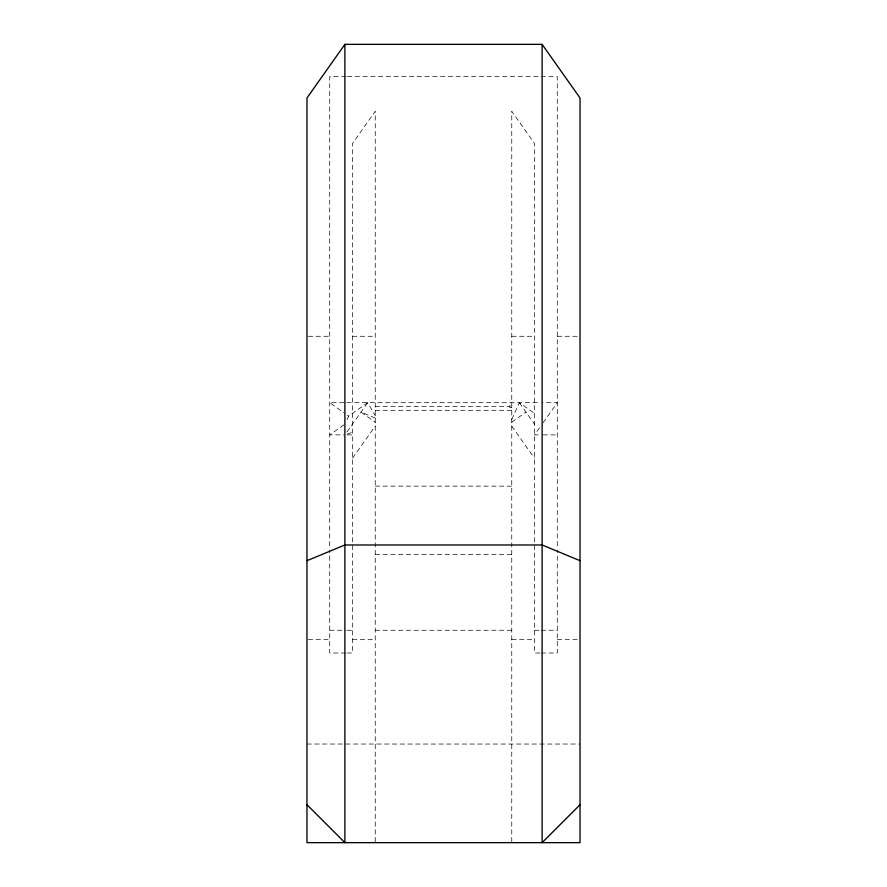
<?xml version="1.0" encoding="UTF-8"?>
<svg xmlns="http://www.w3.org/2000/svg" width="887" height="887" viewBox="0 0 887 887"><rect width="100%" height="100%" fill="white"/><g stroke="black" fill="none" stroke-linecap="round" stroke-linejoin="round"><path stroke-width="0.67" stroke-dasharray="4.43 3.33" d="M511.766 419.44L519.35 402.698L534.528 413.431M347.028 419.629L348.68 416.114L367.65 402.698L375.234 415.648M347.005 431.88L367.65 402.698M352.505 458.246L375.234 426.104M539.507 427.844L534.528 434.885L539.74 434.885M543.055 422.811L557.28 402.698L543.055 402.698M343.945 424.829L329.72 434.885L343.945 434.885M511.766 422.201L526.013 412.122M347.183 434.076L352.472 432.202M345.974 76.537L329.72 76.537L329.72 548.576M347.327 76.537L539.673 76.537M541.026 76.537L557.28 76.537L557.28 548.576M308.299 336.273L329.72 336.273M352.472 336.273L375.234 336.273M511.766 336.273L534.528 336.273M557.28 336.273L578.701 336.273M343.945 402.698L329.72 402.698L343.945 412.754M346.784 402.698L540.216 402.698M375.234 406.49L509.925 406.49M511.766 407.61L509.925 407.61L509.925 402.698M375.234 410.282L511.766 410.282M347.26 434.885L352.472 434.885M543.055 434.885L557.28 434.885M375.234 486.143L511.766 486.143M375.234 554.408L511.766 554.408M329.72 630.258L345.786 630.258M347.116 630.258L352.472 630.258M375.234 630.258L511.766 630.258M534.528 630.258L539.884 630.258M541.214 630.258L557.28 630.258M308.299 639.682L329.72 639.682M352.472 639.682L375.234 639.682M511.766 639.682L534.528 639.682M557.28 639.682L578.701 639.682M345.786 653.02L329.72 653.02L329.72 549.962M347.116 653.02L352.472 653.02L352.472 143.494L375.234 111.319L375.234 842.65M539.884 653.02L534.528 653.02L534.528 143.494L511.766 111.319L511.766 842.65M541.214 653.02L557.28 653.02L557.28 549.962M306.969 744.038L580.031 744.038M375.234 418.032L360.987 412.122L375.234 422.201M347.493 415.271L348.68 416.114M519.35 402.698L534.528 424.152M511.766 426.104L534.495 458.246"/><path stroke-width="1.33" d="M344.888 44.35L306.969 97.991L306.969 842.65L580.031 842.65L580.031 97.991L542.112 44.35L344.888 44.35L344.888 842.65L306.969 804.72M580.031 804.72L542.112 842.65L542.112 44.35M306.969 560.695L344.888 544.984L542.112 544.984L580.031 560.695"/></g></svg>
